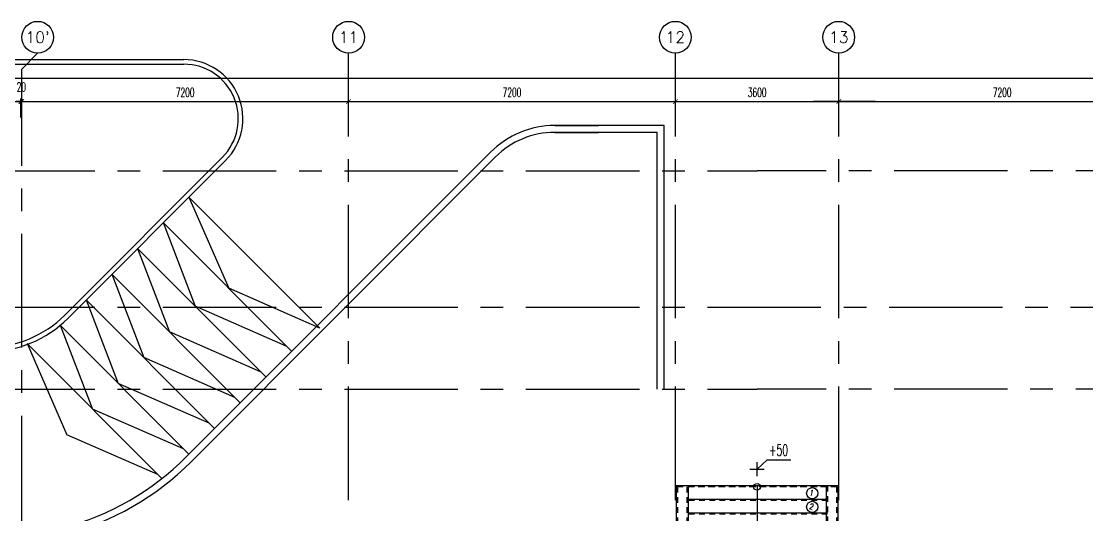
# Model space of a CAD drawing. Extents: x 417819.9 to 417911.9, y 43448 to 43539.2.
# Drawn here: x 417873.49 to 417896.96, y 43528.33 to 43539.19 of the extents above; entities that cross this region are included whole.
import ezdxf
from ezdxf.enums import TextEntityAlignment as Align

# ---------------------------------------------------------------- set-up
doc = ezdxf.new("R2010")
doc.units = 0
doc.header["$MEASUREMENT"] = 0
doc.header["$PDMODE"] = 3
doc.header["$PDSIZE"] = 0.1
doc.linetypes.add('CENTERX2', pattern=[4, 2.5, -0.5, 0.5, -0.5])
doc.linetypes.add('HIDDEN2', pattern=[0.1875, 0.125, -0.0625])
doc.layers.get('0').update_dxf_attribs({"color": 11, "linetype": 'CONTINUOUS'})
doc.layers.get('DEFPOINTS').update_dxf_attribs({"color": 11, "linetype": 'CONTINUOUS'})
for name, color, linetype in [('AX', 11, 'CONTINUOUS'), ('AX-CR', 11, 'CONTINUOUS'), ('AX-DIM', 11, 'CONTINUOUS'), ('AX-TXT', 11, 'CONTINUOUS'), ('AXES', 11, 'CENTERX2'), ('CURB', 11, 'CONTINUOUS'), ('RD-ELEV', 11, 'CONTINUOUS'), ('SLOPE', 11, 'CONTINUOUS'), ('STR', 11, 'CONTINUOUS')]:
    doc.layers.add(name, color=color, linetype=linetype)
doc.styles.add('ROMANS', font='ROMANS.shx', dxfattribs={"width": 0.6})
doc.styles.add('S-077', font='simplex.shx', dxfattribs={"width": 0.8})
doc.dimstyles.new('STANDARD in', dxfattribs={"dimtxt": 0.2, "dimasz": 0.1, "dimexe": 0.07, "dimexo": 0.05, "dimgap": 0.1, "dimtad": 1, "dimdec": 0, "dimlfac": 1000, "dimzin": 0, "dimdsep": 46, "dimtxsty": 'ROMANS', "dimblk": 'ARCHTICK', "dimcen": 0.05, "dimdle": 0.05, "dimclrd": 7, "dimclre": 7, "dimclrt": 2, "dimadec": 0, "dimazin": 0, "dimtfac": 1, "dimtdec": 0, "dimtmove": 2, "dimatfit": 3, "dimldrblk": 'ARCHTICK', "dimfxl": 0, "dimtolj": 1, "dimtzin": 0, "dimarcsym": 0})

# ---------------------------------------------------------------- blocks, each defined once
blk = doc.blocks.new('_ARCHTICK')
at = {"color": 0, "linetype": 'ByBlock', "const_width": 0.15}
blk.add_lwpolyline([(-0.5, -0.5), (0.5, 0.5)], dxfattribs=at)
blk = doc.blocks.new('*D162')
at = {"layer": 'AX-DIM', "color": 7, "linetype": 'ByBlock', "lineweight": -2}
for p, q in [((417891.447, 43537.423), (417898.747, 43537.423)), ((417891.497, 43537.073), (417891.497, 43537.493)), ((417898.697, 43537.073), (417898.697, 43537.493))]:
    blk.add_line(p, q, dxfattribs=at)
at = {"layer": 'DEFPOINTS', "color": 0, "linetype": 'ByBlock'}
for p in [(417898.697, 43537.423), (417891.497, 43537.023), (417898.697, 43537.023)]:
    blk.add_point(p, dxfattribs=at)
at = {"layer": 'AX-DIM', "color": 7, "linetype": 'ByBlock', "lineweight": -2, "xscale": 0.1, "yscale": 0.1, "zscale": 0.1, "rotation": 180}
blk.add_blockref('_ARCHTICK', (417891.497, 43537.423), dxfattribs=at)
at = {"layer": 'AX-DIM', "color": 7, "linetype": 'ByBlock', "lineweight": -2, "xscale": 0.1, "yscale": 0.1, "zscale": 0.1}
blk.add_blockref('_ARCHTICK', (417898.697, 43537.423), dxfattribs=at)
at = {"layer": 'AX-DIM', "color": 2, "linetype": 'ByBlock', "insert": (417895.097, 43537.623), "char_height": 0.2, "attachment_point": 5, "style": 'ROMANS'}
blk.add_mtext('\\A1;7200', dxfattribs=at)
blk = doc.blocks.new('AXU')
at = {"layer": 'AX-CR'}
blk.add_circle((0, 350), 350, dxfattribs=at)
at = {"layer": 'AX-TXT', "style": 'ROMANS'}
blk.add_attdef('AX', text='', height=250, dxfattribs=at).set_placement((0, 350), align=Align.MIDDLE)
blk = doc.blocks.new('*D165')
at = {"layer": 'AX-DIM', "color": 7, "linetype": 'ByBlock', "lineweight": -2}
for p, q in [((417868.627, 43537.423), (417873.527, 43537.423)), ((417868.677, 43537.073), (417868.677, 43537.493)), ((417873.477, 43537.073), (417873.477, 43537.493))]:
    blk.add_line(p, q, dxfattribs=at)
at = {"layer": 'DEFPOINTS', "color": 0, "linetype": 'ByBlock'}
for p in [(417873.477, 43537.423), (417868.677, 43537.023), (417873.477, 43537.023)]:
    blk.add_point(p, dxfattribs=at)
at = {"layer": 'AX-DIM', "color": 7, "linetype": 'ByBlock', "lineweight": -2, "xscale": 0.1, "yscale": 0.1, "zscale": 0.1, "rotation": 180}
blk.add_blockref('_ARCHTICK', (417868.677, 43537.423), dxfattribs=at)
at = {"layer": 'AX-DIM', "color": 7, "linetype": 'ByBlock', "lineweight": -2, "xscale": 0.1, "yscale": 0.1, "zscale": 0.1}
blk.add_blockref('_ARCHTICK', (417873.477, 43537.423), dxfattribs=at)
at = {"layer": 'AX-DIM', "color": 2, "linetype": 'ByBlock', "insert": (417871.077, 43537.623), "char_height": 0.2, "attachment_point": 5, "style": 'ROMANS'}
blk.add_mtext('\\A1;4800', dxfattribs=at)
blk = doc.blocks.new('*D139')
at = {"layer": 'AX-DIM', "color": 7, "lineweight": -2}
for p, q in [((417831.207, 43525.809), (417831.207, 43538.007)), ((417906.523, 43536.567), (417906.523, 43538.007)), ((417831.157, 43537.937), (417906.573, 43537.937))]:
    blk.add_line(p, q, dxfattribs=at)
at = {"layer": 'DEFPOINTS', "color": 0}
for p in [(417906.523, 43537.937), (417906.523, 43536.517), (417831.207, 43525.759)]:
    blk.add_point(p, dxfattribs=at)
at = {"layer": 'AX-DIM', "color": 7, "lineweight": -2, "xscale": 0.1, "yscale": 0.1, "zscale": 0.1, "rotation": 180}
blk.add_blockref('_ARCHTICK', (417831.207, 43537.937), dxfattribs=at)
at = {"layer": 'AX-DIM', "color": 7, "lineweight": -2, "xscale": 0.1, "yscale": 0.1, "zscale": 0.1}
blk.add_blockref('_ARCHTICK', (417906.523, 43537.937), dxfattribs=at)
at = {"layer": 'AX-DIM', "color": 2, "insert": (417868.865, 43538.137), "char_height": 0.2, "attachment_point": 5, "style": 'ROMANS'}
blk.add_mtext('\\A1;75316', dxfattribs=at)
blk = doc.blocks.new('*D189')
at = {"layer": 'AX-DIM', "color": 7, "linetype": 'ByBlock', "lineweight": -2}
for p, q in [((417880.647, 43537.423), (417887.947, 43537.423)), ((417880.697, 43537.073), (417880.697, 43537.493)), ((417887.897, 43537.073), (417887.897, 43537.493))]:
    blk.add_line(p, q, dxfattribs=at)
at = {"layer": 'DEFPOINTS', "color": 0, "linetype": 'ByBlock'}
for p in [(417887.897, 43537.423), (417880.697, 43537.023), (417887.897, 43537.023)]:
    blk.add_point(p, dxfattribs=at)
at = {"layer": 'AX-DIM', "color": 7, "linetype": 'ByBlock', "lineweight": -2, "xscale": 0.1, "yscale": 0.1, "zscale": 0.1, "rotation": 180}
blk.add_blockref('_ARCHTICK', (417880.697, 43537.423), dxfattribs=at)
at = {"layer": 'AX-DIM', "color": 7, "linetype": 'ByBlock', "lineweight": -2, "xscale": 0.1, "yscale": 0.1, "zscale": 0.1}
blk.add_blockref('_ARCHTICK', (417887.897, 43537.423), dxfattribs=at)
at = {"layer": 'AX-DIM', "color": 2, "linetype": 'ByBlock', "insert": (417884.297, 43537.623), "char_height": 0.2, "attachment_point": 5, "style": 'ROMANS'}
blk.add_mtext('\\A1;7200', dxfattribs=at)
blk = doc.blocks.new('*D190')
at = {"layer": 'AX-DIM', "color": 7, "linetype": 'ByBlock', "lineweight": -2}
for p, q in [((417873.447, 43537.423), (417880.747, 43537.423)), ((417873.497, 43537.073), (417873.497, 43537.493)), ((417880.697, 43537.073), (417880.697, 43537.493))]:
    blk.add_line(p, q, dxfattribs=at)
at = {"layer": 'DEFPOINTS', "color": 0, "linetype": 'ByBlock'}
for p in [(417880.697, 43537.423), (417873.497, 43537.023), (417880.697, 43537.023)]:
    blk.add_point(p, dxfattribs=at)
at = {"layer": 'AX-DIM', "color": 7, "linetype": 'ByBlock', "lineweight": -2, "xscale": 0.1, "yscale": 0.1, "zscale": 0.1, "rotation": 180}
blk.add_blockref('_ARCHTICK', (417873.497, 43537.423), dxfattribs=at)
at = {"layer": 'AX-DIM', "color": 7, "linetype": 'ByBlock', "lineweight": -2, "xscale": 0.1, "yscale": 0.1, "zscale": 0.1}
blk.add_blockref('_ARCHTICK', (417880.697, 43537.423), dxfattribs=at)
at = {"layer": 'AX-DIM', "color": 2, "linetype": 'ByBlock', "insert": (417877.097, 43537.623), "char_height": 0.2, "attachment_point": 5, "style": 'ROMANS'}
blk.add_mtext('\\A1;7200', dxfattribs=at)
blk = doc.blocks.new('*D191')
at = {"layer": 'AX-DIM', "color": 7, "lineweight": -2}
for p, q in [((417873.477, 43537.423), (417873.377, 43537.423)), ((417873.477, 43537.073), (417873.477, 43537.493)), ((417873.477, 43537.423), (417873.497, 43537.423)), ((417873.497, 43537.073), (417873.497, 43537.493)), ((417873.497, 43537.423), (417873.597, 43537.423))]:
    blk.add_line(p, q, dxfattribs=at)
at = {"layer": 'DEFPOINTS', "color": 0}
for p in [(417873.497, 43537.423), (417873.477, 43537.023), (417873.497, 43537.023)]:
    blk.add_point(p, dxfattribs=at)
at = {"layer": 'AX-DIM', "color": 7, "lineweight": -2, "xscale": 0.1, "yscale": 0.1, "zscale": 0.1}
blk.add_blockref('_ARCHTICK', (417873.477, 43537.423), dxfattribs=at)
at = {"layer": 'AX-DIM', "color": 7, "lineweight": -2, "xscale": 0.1, "yscale": 0.1, "zscale": 0.1, "rotation": 180}
blk.add_blockref('_ARCHTICK', (417873.497, 43537.423), dxfattribs=at)
at = {"layer": 'AX-DIM', "color": 2, "insert": (417873.487, 43537.743), "char_height": 0.2, "attachment_point": 5, "style": 'ROMANS'}
blk.add_mtext('\\A1;20', dxfattribs=at)
blk = doc.blocks.new('*D192')
at = {"layer": 'AX-DIM', "color": 7, "linetype": 'ByBlock', "lineweight": -2}
for p, q in [((417887.847, 43537.423), (417891.547, 43537.423)), ((417887.897, 43537.073), (417887.897, 43537.493)), ((417891.497, 43537.073), (417891.497, 43537.493))]:
    blk.add_line(p, q, dxfattribs=at)
at = {"layer": 'DEFPOINTS', "color": 0, "linetype": 'ByBlock'}
for p in [(417891.497, 43537.423), (417887.897, 43537.023), (417891.497, 43537.023)]:
    blk.add_point(p, dxfattribs=at)
at = {"layer": 'AX-DIM', "color": 7, "linetype": 'ByBlock', "lineweight": -2, "xscale": 0.1, "yscale": 0.1, "zscale": 0.1, "rotation": 180}
blk.add_blockref('_ARCHTICK', (417887.897, 43537.423), dxfattribs=at)
at = {"layer": 'AX-DIM', "color": 7, "linetype": 'ByBlock', "lineweight": -2, "xscale": 0.1, "yscale": 0.1, "zscale": 0.1}
blk.add_blockref('_ARCHTICK', (417891.497, 43537.423), dxfattribs=at)
at = {"layer": 'AX-DIM', "color": 2, "linetype": 'ByBlock', "insert": (417889.697, 43537.623), "char_height": 0.2, "attachment_point": 5, "style": 'ROMANS'}
blk.add_mtext('\\A1;3600', dxfattribs=at)
blk = doc.blocks.new('T&B')
at = {"layer": 'RD-ELEV', "color": 30}
for p, q in [((-336, 0), (336, 0)), ((0, -336), (0, 336))]:
    blk.add_line(p, q, dxfattribs=at)

msp = doc.modelspace()

# ---------------------------------------------------------------- linework, layer by layer
at = {"layer": 'AX-DIM'}
msp.add_line((417892.2987, 43537.4227), (417890.9421, 43537.4227), dxfattribs=at)
at = {"layer": 'AXES'}
for p, q in [((417873.4966, 43538.1375), (417873.8466, 43538.4875)), ((417880.6966, 43448.6529), (417880.6966, 43538.4875)), ((417887.8966, 43448.6529), (417887.8966, 43538.4875)), ((417891.4966, 43448.6529), (417891.4966, 43538.4875)), ((417873.4966, 43460.01), (417873.4966, 43538.1375)), ((417820.6052, 43535.8943), (417889.6966, 43535.8943)), ((417911.2163, 43535.8943), (417889.6966, 43535.8943)), ((417820.6052, 43532.8943), (417911.2163, 43532.8943)), ((417820.6052, 43531.0943), (417889.6966, 43531.0943)), ((417911.2163, 43531.0943), (417889.6966, 43531.0943))]:
    msp.add_line(p, q, dxfattribs=at)
at = {"layer": 'CURB'}
for p, q in [((417860.2851, 43538.3443), (417877.0682, 43538.3443)), ((417860.2851, 43538.2443), (417877.0682, 43538.2443)), ((417885.2409, 43536.8943), (417886.2037, 43536.8943)), ((417887.6466, 43536.8943), (417885.2409, 43536.8943)), ((417887.6466, 43531.0943), (417887.6466, 43536.8943)), ((417885.2409, 43536.7443), (417886.2037, 43536.7443)), ((417887.4966, 43536.7443), (417885.2409, 43536.7443)), ((417887.4966, 43531.0943), (417887.4966, 43536.7443)), ((417874.4422, 43532.7223), (417877.9454, 43536.2255)), ((417874.5129, 43532.6516), (417878.0173, 43536.156)), ((417877.1199, 43529.6017), (417883.8267, 43536.3085)), ((417877.2259, 43529.4956), (417883.9328, 43536.2025)), ((417883.4125, 43535.8943), (417883.8267, 43536.3085))]:
    msp.add_line(p, q, dxfattribs=at)
for centre, radius, start, end in [((417877.0682, 43537.0443), 1.3, 315, 90), ((417877.0682, 43537.0443), 1.2, 315, 90), ((417885.2409, 43534.8943), 2, 90, 135), ((417885.2409, 43534.8943), 1.85, 90, 135), ((417872.7451, 43534.4193), 2.4, 270, 315), ((417872.7451, 43534.4193), 2.5, 270, 315), ((417872.8772, 43533.8443), 6, 284.83511, 315), ((417872.8772, 43533.8443), 6.15, 284.6521, 315)]:
    msp.add_arc(centre, radius, start, end, dxfattribs=at)
at = {"layer": 'SLOPE'}
for p, q in [((417877.1807, 43535.3194), (417880.0622, 43532.4379)), ((417877.1807, 43535.3194), (417878.0558, 43533.313)), ((417876.6092, 43534.7596), (417879.4435, 43531.9253)), ((417876.6092, 43534.7596), (417877.3192, 43532.9182)), ((417876.0493, 43534.188), (417878.8778, 43531.3596)), ((417876.0493, 43534.188), (417876.7535, 43532.3525)), ((417875.4837, 43533.6223), (417876.1878, 43531.7868)), ((417875.4837, 43533.6223), (417878.3121, 43530.7939)), ((417880.0622, 43532.4379), (417878.0558, 43533.313)), ((417874.918, 43533.0566), (417875.6222, 43531.2211)), ((417874.918, 43533.0566), (417877.7464, 43530.2282)), ((417879.3256, 43532.0431), (417877.3192, 43532.9182)), ((417874.345, 43532.4983), (417875.0565, 43530.6554)), ((417874.345, 43532.4983), (417877.1807, 43529.6625)), ((417878.7599, 43531.4774), (417876.7535, 43532.3525)), ((417873.6157, 43532.0961), (417876.5849, 43529.127)), ((417873.6157, 43532.0961), (417874.4908, 43530.0897)), ((417878.1943, 43530.9117), (417876.1878, 43531.7868)), ((417877.6286, 43530.3461), (417875.6222, 43531.2211)), ((417877.0629, 43529.7804), (417875.0565, 43530.6554)), ((417876.4972, 43529.2147), (417874.4908, 43530.0897))]:
    msp.add_line(p, q, dxfattribs=at)
at = {"layer": 'STR'}
for p, q in [((417887.9166, 43528.9643), (417887.9166, 43525.7443)), ((417891.4766, 43528.9643), (417887.9166, 43528.9643)), ((417888.1766, 43528.9643), (417888.1766, 43525.7443)), ((417891.2466, 43528.9643), (417888.1766, 43528.9643)), ((417889.6966, 43528.9643), (417889.6966, 43527.1443)), ((417891.2166, 43528.9643), (417891.2166, 43525.9443)), ((417891.4766, 43528.9643), (417891.4766, 43525.7443)), ((417891.2466, 43528.6643), (417888.1766, 43528.6643)), ((417891.2466, 43528.6643), (417888.1766, 43528.6643)), ((417891.2466, 43528.3643), (417888.1766, 43528.3643)), ((417891.2466, 43528.3643), (417888.1766, 43528.3643))]:
    msp.add_line(p, q, dxfattribs=at)
at = {"layer": 'STR', "linetype": 'HIDDEN2'}
for p, q in [((417887.9466, 43528.9443), (417887.9466, 43525.7443)), ((417891.4466, 43528.9443), (417887.9466, 43528.9443)), ((417888.1466, 43528.9443), (417888.1466, 43525.9443)), ((417891.2466, 43528.9443), (417888.1466, 43528.9443)), ((417891.2466, 43528.9643), (417891.2466, 43525.9443)), ((417891.4466, 43528.9443), (417891.4466, 43525.7443)), ((417891.2466, 43528.6443), (417888.1466, 43528.6443)), ((417891.2466, 43528.6443), (417888.1466, 43528.6443)), ((417891.2466, 43528.3443), (417888.1466, 43528.3443)), ((417891.2466, 43528.3443), (417888.1466, 43528.3443))]:
    msp.add_line(p, q, dxfattribs=at)
at = {"layer": 'STR'}
msp.add_circle((417889.6966, 43528.9443), 0.075, dxfattribs=at)
msp.add_circle((417889.6966, 43528.9443), 0.075, dxfattribs=at)
at = {"layer": 'STR', "color": 11}
for centre in [(417890.9123, 43528.8036), (417890.9123, 43528.5035)]:
    msp.add_circle(centre, 0.1232, dxfattribs=at)

# ---------------------------------------------------------------- block references
at = {"layer": 'AX', "xscale": 0.001000000047497451, "yscale": 0.0009999999892897904, "zscale": 0.001}
for p, values in [((417873.8466, 43538.4875), {'AX': "10'"}), ((417880.6966, 43538.4875), {'AX': '11'}), ((417887.8966, 43538.4875), {'AX': '12'}), ((417887.8966, 43538.4875), {'AX': '12'}), ((417891.4966, 43538.4875), {'AX': '13'}), ((417891.4966, 43538.4875), {'AX': '13'})]:
    msp.add_blockref('AXU', p, dxfattribs=at).add_auto_attribs(values)
at = {"layer": 'AXES', "xscale": 0.001000000047497451, "yscale": 0.0009999999892897904, "zscale": 0.001}
for p, values in [((417887.8966, 43538.4875), {'AX': '12'}), ((417887.8966, 43538.4875), {'AX': '12'}), ((417891.4966, 43538.4875), {'AX': '13'}), ((417891.4966, 43538.4875), {'AX': '13'})]:
    msp.add_blockref('AXU', p, dxfattribs=at).add_auto_attribs(values)
at = {"layer": 'RD-ELEV', "xscale": 0.0004642525454983115, "yscale": 0.0004642525454983115, "zscale": 0.000464252552}
msp.add_blockref('T&B', (417889.6966, 43529.3333), dxfattribs=at)

# ---------------------------------------------------------------- texts
at = {"layer": 'RD-ELEV', "color": 3, "style": 'S-077', "width": 0.6}
msp.add_text('+50', height=0.25, dxfattribs=at).set_placement((417889.9574, 43529.6262))
at = {"layer": 'STR', "color": 9, "style": 'ROMANS', "width": 0.8}
for s, p in [('1', (417890.8994, 43528.81)), ('2', (417890.8994, 43528.51))]:
    msp.add_text(s, height=0.125, rotation=345, dxfattribs=at).set_placement(p, align=Align.MIDDLE)

# ---------------------------------------------------------------- dimensions: what is measured, and where the dimension line sits
at = {"layer": 'AX-DIM'}
for base, p1, p2, picture, middle in [((417906.5226, 43537.9373), (417831.2066, 43525.7589), (417906.5226, 43536.5173), '*D139', (417868.8646, 43538.1373)), ((417873.4966, 43537.4227), (417873.4766, 43537.0227), (417873.4966, 43537.0227), '*D191', (417873.4866, 43537.7427))]:
    dim = msp.add_linear_dim(base=base, p1=p1, p2=p2, dimstyle='STANDARD in', dxfattribs=at)
    dim.commit()
    dim.dimension.update_dxf_attribs({"geometry": picture, "text_midpoint": middle})
at = {"layer": 'AX-DIM', "color": 1, "linetype": 'ByBlock'}
for base, p1, p2, picture, middle in [((417873.4766, 43537.4227), (417868.6766, 43537.0227), (417873.4766, 43537.0227), '*D165', (417871.0766, 43537.6227)), ((417880.6966, 43537.4227), (417873.4966, 43537.0227), (417880.6966, 43537.0227), '*D190', (417877.0966, 43537.6227)), ((417887.8966, 43537.4227), (417880.6966, 43537.0227), (417887.8966, 43537.0227), '*D189', (417884.2966, 43537.6227)), ((417891.4966, 43537.4227), (417887.8966, 43537.0227), (417891.4966, 43537.0227), '*D192', (417889.6966, 43537.6227)), ((417898.6966, 43537.4227), (417891.4966, 43537.0227), (417898.6966, 43537.0227), '*D162', (417895.0966, 43537.6227))]:
    dim = msp.add_linear_dim(base=base, p1=p1, p2=p2, dimstyle='STANDARD in', dxfattribs=at)
    dim.commit()
    dim.dimension.update_dxf_attribs({"geometry": picture, "text_midpoint": middle})

# ---------------------------------------------------------------- leaders
at = {"layer": 'RD-ELEV', "color": 9}
msp.add_leader([(417889.6966, 43529.3333), (417889.9184, 43529.5412), (417890.4431, 43529.5412)], dimstyle='STANDARD in', dxfattribs=at)

doc.saveas('drawing.dxf')
